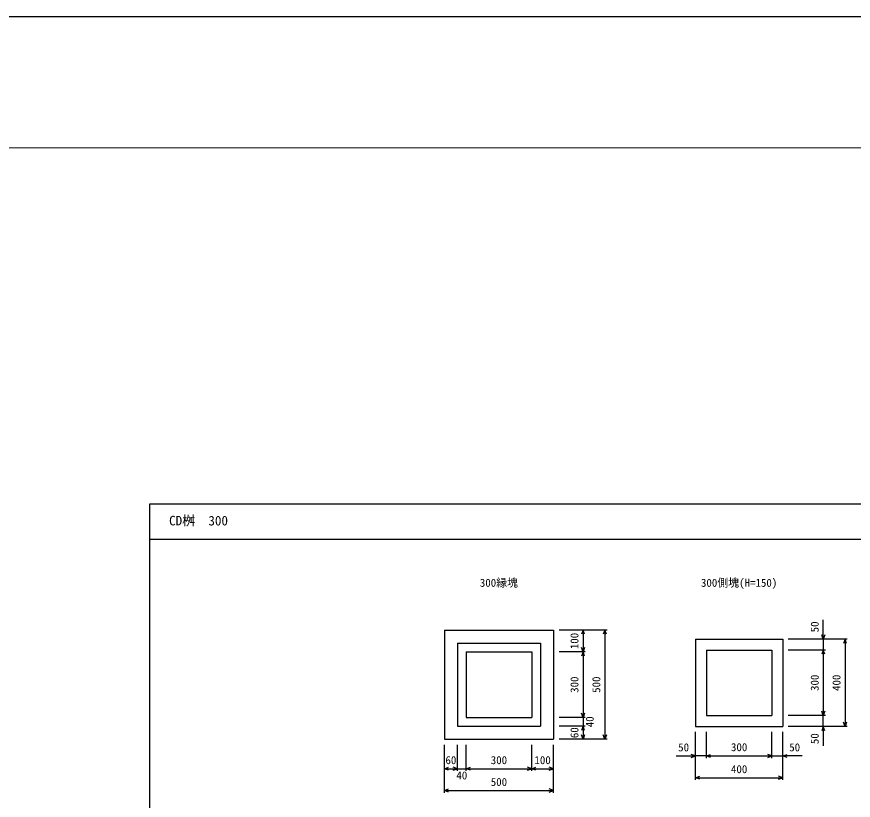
# Model space of a CAD drawing. Units: millimetres, scale not verified. Extents: x -12600 to 12600, y -8910 to 8910.
# Drawn here: x -5240 to -1409, y 5321 to 8910 of the extents above; entities that cross this region are included whole.
import ezdxf
from ezdxf.enums import TextEntityAlignment as Align

# ---------------------------------------------------------------- set-up
doc = ezdxf.new("R2010")
doc.units = ezdxf.units.MM
doc.header["$LTSCALE"] = 30
for name, color, linetype, lineweight in [('0-0_DIM', 7, 'Continuous', 25), ('0-1_Defpoints', 5, 'Continuous', 25), ('0-4_OUTLINE', 3, 'Continuous', 25), ('0-6_TXT', 7, 'Continuous', 25), ('0-7_WAKU', 3, 'Continuous', 13)]:
    doc.layers.add(name, color=color, linetype=linetype, lineweight=lineweight)
doc.styles.add('ＭＳ ゴシック', font='')
doc.styles.get('ＭＳ ゴシック').set_extended_font_data('MS Gothic')

msp = doc.modelspace()

# ---------------------------------------------------------------- linework, layer by layer
at = {"layer": '0-0_DIM'}
for p, q in [((-4631.52, 6516.57), (1868.48, 6516.57)), ((-1546.52, 6059.19), (-1546.52, 6147.79)), ((-2536.52, 6100.54), (-2756.52, 6100.54)), ((-2646.52, 6100.54), (-2646.52, 6000.54)), ((-2546.52, 6100.54), (-2546.52, 5600.54)), ((-1436.52, 6059.19), (-1706.52, 6059.19)), ((-1546.52, 6059.19), (-1546.52, 6009.19)), ((-1446.52, 6059.19), (-1446.52, 5659.19)), ((-2636.52, 6000.54), (-2756.52, 6000.54)), ((-2646.52, 6000.54), (-2646.52, 5700.54)), ((-1536.52, 6009.19), (-1706.52, 6009.19)), ((-1546.52, 6009.19), (-1546.52, 5709.19)), ((-1536.52, 5709.19), (-1706.52, 5709.19)), ((-1546.52, 5659.19), (-1546.52, 5709.19)), ((-2636.52, 5700.54), (-2756.52, 5700.54)), ((-2646.52, 5700.54), (-2646.52, 5660.54)), ((-2636.52, 5660.54), (-2756.52, 5660.54)), ((-2646.52, 5660.54), (-2646.52, 5600.54)), ((-2131.52, 5414.19), (-2131.52, 5634.19)), ((-2081.52, 5514.19), (-2081.52, 5634.19)), ((-1781.52, 5514.19), (-1781.52, 5634.19)), ((-1731.52, 5414.19), (-1731.52, 5634.19)), ((-1436.52, 5659.19), (-1706.52, 5659.19)), ((-1546.52, 5659.19), (-1546.52, 5570.59)), ((-2536.52, 5600.54), (-2756.52, 5600.54)), ((-3281.52, 5355.54), (-3281.52, 5575.54)), ((-3221.52, 5455.54), (-3221.52, 5575.54)), ((-3181.52, 5455.54), (-3181.52, 5575.54)), ((-2881.52, 5455.54), (-2881.52, 5575.54)), ((-2781.52, 5355.54), (-2781.52, 5575.54)), ((-2220.68, 5524.19), (-2131.52, 5524.19)), ((-2081.52, 5524.19), (-2131.52, 5524.19)), ((-2081.52, 5524.19), (-1781.52, 5524.19)), ((-1781.52, 5524.19), (-1731.52, 5524.19)), ((-1642.37, 5524.19), (-1731.52, 5524.19)), ((-3281.52, 5465.54), (-3221.52, 5465.54)), ((-3221.52, 5465.54), (-3181.52, 5465.54)), ((-3181.52, 5465.54), (-2881.52, 5465.54)), ((-2881.52, 5465.54), (-2781.52, 5465.54)), ((-2131.52, 5424.19), (-1731.52, 5424.19)), ((-3281.52, 5365.54), (-2781.52, 5365.54))]:
    msp.add_line(p, q, dxfattribs=at)
msp.add_lwpolyline([(-4631.52, 2676.57), (1868.48, 2676.57), (1868.48, 6676.57), (-4631.52, 6676.57)], close=True, dxfattribs=at)
for points in [[(-2639.44, 6081.08), (-2646.52, 6100.54), (-2653.61, 6081.08)], [(-2539.44, 6081.08), (-2546.52, 6100.54), (-2553.61, 6081.08)], [(-1539.44, 6078.65), (-1546.52, 6059.19), (-1553.61, 6078.65)], [(-1439.44, 6039.73), (-1446.52, 6059.19), (-1453.61, 6039.73)], [(-2639.44, 6020), (-2646.52, 6000.54), (-2653.61, 6020)], [(-2639.44, 5981.08), (-2646.52, 6000.54), (-2653.61, 5981.08)], [(-1539.44, 5989.73), (-1546.52, 6009.19), (-1553.61, 5989.73)], [(-2639.44, 5720), (-2646.52, 5700.54), (-2653.61, 5720)], [(-1539.44, 5728.65), (-1546.52, 5709.19), (-1553.61, 5728.65)], [(-1439.44, 5678.65), (-1446.52, 5659.19), (-1453.61, 5678.65)], [(-2639.44, 5641.08), (-2646.52, 5660.54), (-2653.61, 5641.08)], [(-1539.44, 5639.73), (-1546.52, 5659.19), (-1553.61, 5639.73)], [(-2639.44, 5620), (-2646.52, 5600.54), (-2653.61, 5620)], [(-2539.44, 5620), (-2546.52, 5600.54), (-2553.61, 5620)], [(-2150.98, 5517.1), (-2131.52, 5524.19), (-2150.98, 5531.27)], [(-2062.07, 5517.1), (-2081.52, 5524.19), (-2062.07, 5531.27)], [(-1800.98, 5517.1), (-1781.52, 5524.19), (-1800.98, 5531.27)], [(-1712.07, 5517.1), (-1731.52, 5524.19), (-1712.07, 5531.27)], [(-3262.07, 5458.46), (-3281.52, 5465.54), (-3262.07, 5472.62)], [(-3240.98, 5458.46), (-3221.52, 5465.54), (-3240.98, 5472.62)], [(-3162.07, 5458.46), (-3181.52, 5465.54), (-3162.07, 5472.62)], [(-2900.98, 5458.46), (-2881.52, 5465.54), (-2900.98, 5472.62)], [(-2862.07, 5458.46), (-2881.52, 5465.54), (-2862.07, 5472.62)], [(-2800.98, 5458.46), (-2781.52, 5465.54), (-2800.98, 5472.62)], [(-2112.07, 5417.1), (-2131.52, 5424.19), (-2112.07, 5431.27)], [(-1750.98, 5417.1), (-1731.52, 5424.19), (-1750.98, 5431.27)], [(-3262.07, 5358.46), (-3281.52, 5365.54), (-3262.07, 5372.62)], [(-2800.98, 5358.46), (-2781.52, 5365.54), (-2800.98, 5372.62)]]:
    msp.add_lwpolyline(points, dxfattribs=at)
at = {"layer": '0-1_Defpoints'}
msp.add_lwpolyline([(-12600, -8910), (12600, -8910), (12600, 8910), (-12600, 8910)], close=True, dxfattribs=at)
at = {"layer": '0-4_OUTLINE'}
for p, q in [((-3281.52, 6100.54), (-3281.52, 5600.54)), ((-3281.52, 6100.54), (-2781.52, 6100.54)), ((-2781.52, 6100.54), (-2781.52, 5600.54)), ((-2131.52, 6059.19), (-2131.52, 5659.19)), ((-2131.52, 6059.19), (-1731.52, 6059.19)), ((-1731.52, 6059.19), (-1731.52, 5659.19)), ((-3221.52, 6040.54), (-3221.52, 5660.54)), ((-3221.52, 6040.54), (-2841.52, 6040.54)), ((-2841.52, 6040.54), (-2841.52, 5660.54)), ((-3181.52, 6000.54), (-3181.52, 5700.54)), ((-3181.52, 6000.54), (-2881.52, 6000.54)), ((-2881.52, 6000.54), (-2881.52, 5700.54)), ((-2081.52, 6009.19), (-2081.52, 5709.19)), ((-2081.52, 5709.19), (-1781.52, 5709.19)), ((-3181.52, 5700.54), (-2881.52, 5700.54)), ((-3221.52, 5660.54), (-2841.52, 5660.54)), ((-2131.52, 5659.19), (-1731.52, 5659.19)), ((-3281.52, 5600.54), (-2781.52, 5600.54))]:
    msp.add_line(p, q, dxfattribs=at)
msp.add_lwpolyline([(-2081.52, 6009.19), (-1781.52, 6009.19), (-1781.52, 5709.19)], dxfattribs=at)
at = {"layer": '0-7_WAKU'}
msp.add_lwpolyline([(-12000, -8310), (12000, -8310), (12000, 8310), (-12000, 8310)], close=True, dxfattribs=at)

# ---------------------------------------------------------------- texts
at = {"layer": '0-0_DIM', "style": 'ＭＳ ゴシック'}
for s, p in [('50', (-1556.52, 6090.23)), ('100', (-2656.52, 6013.04)), ('300', (-2656.52, 5813.04)), ('500', (-2556.52, 5813.04)), ('300', (-1556.52, 5821.69)), ('400', (-1456.52, 5821.69)), ('40', (-2586.52, 5655.54)), ('60', (-2656.52, 5605.54)), ('50', (-1556.52, 5578.14))]:
    msp.add_text(s, height=36.66, rotation=90, dxfattribs=at).set_placement(p, align=Align.BOTTOM_LEFT)
for s, p in [('50', (-2210.79, 5534.19)), ('300', (-1969.02, 5534.87)), ('50', (-1702.25, 5534.19)), ('60', (-3276.52, 5475.54)), ('300', (-3069.02, 5475.54)), ('100', (-2869.02, 5475.54)), ('400', (-1969.02, 5434.19)), ('40', (-3226.52, 5405.54)), ('500', (-3069.02, 5375.54))]:
    msp.add_text(s, height=36.66, dxfattribs=at).set_placement(p, align=Align.BOTTOM_LEFT)
at = {"layer": '0-6_TXT', "style": 'ＭＳ ゴシック'}
for s, height, p in [('CD桝\u3000300', 43.99, (-4542.02, 6566.57)), ('300縁塊', 36.66, (-3119.02, 6287.77)), ('300側塊(H=150)', 36.66, (-2106.52, 6287.77))]:
    msp.add_text(s, height=height, dxfattribs=at).set_placement(p, align=Align.BOTTOM_LEFT)

doc.saveas('drawing.dxf')
